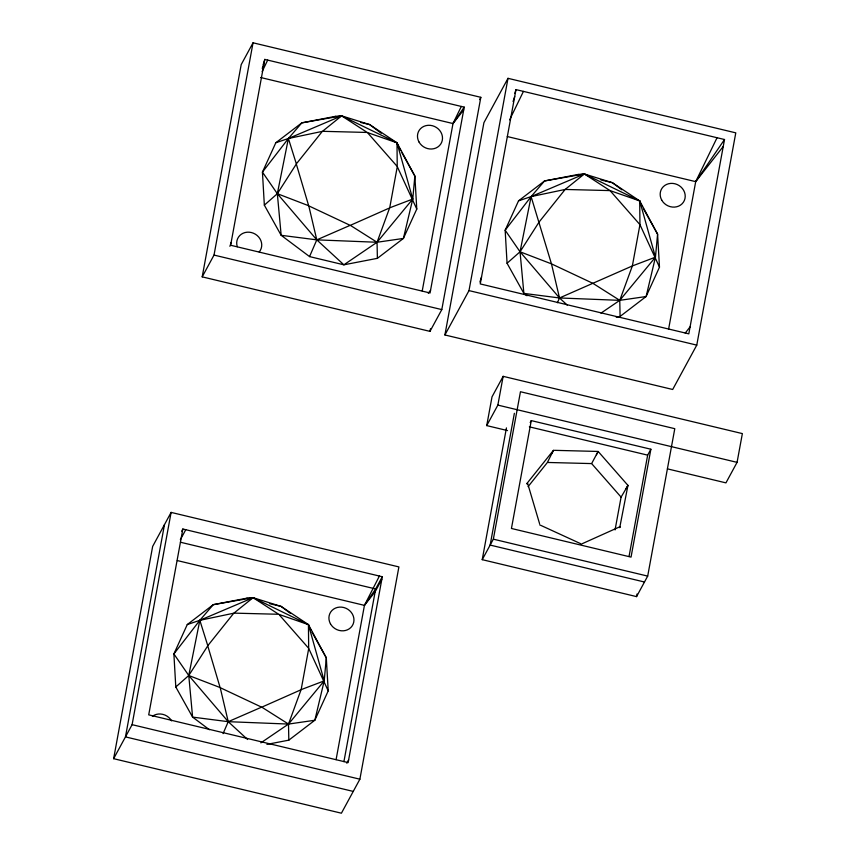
<?xml version="1.0" encoding="UTF-8"?>
<svg xmlns="http://www.w3.org/2000/svg" width="856" height="856" viewBox="0 0 856 856"><rect width="100%" height="100%" fill="white"/><g stroke="black" fill="none" stroke-linecap="round" stroke-linejoin="round"><path stroke-width="1.28" d="M266.933 744.388L288.825 740.151L314.837 720.249L324.199 680.884L326.307 657.847L308.438 624.634L281.11 606.412L253.098 597.681L246.763 598.194L213.272 604.668L187.261 624.57L173.886 653.941L175.79 686.972L192.6 717.114L209.431 729.729M398.051 145.884L396.991 142.813L341.651 115.86L301.826 122.857L288.397 138.501L277.333 193.691L281.164 235.304L316.784 239.862L377.057 242.259L403.401 238.439L412.752 199.063L414.86 176.036L396.991 142.813L369.664 124.591L341.651 115.86L335.317 116.373L301.826 122.857L275.814 142.749L262.439 172.12L264.344 205.151L281.164 235.304L309.551 256.597L343.887 264.814L377.389 258.33L403.401 238.439L416.776 209.067L414.86 176.036L401.935 152.839M616.234 317.18L620.097 316.431L646.109 296.529L655.461 257.164L657.579 234.127L639.71 200.914L612.372 182.692L584.359 173.961L578.035 174.474L544.544 180.948L518.533 200.85L505.158 230.221L507.062 263.252L523.872 293.394L527.029 295.759M113.634 758.683L152.657 546.406L171.114 512.402L398.896 566.918L359.884 779.195L341.416 813.2L113.634 758.683L132.102 724.668L171.114 512.402M202.198 276.863L241.21 64.585L253.044 42.8L480.826 97.317L441.803 309.594L429.98 331.379L202.198 276.863L214.021 255.077L253.044 42.8M164.48 524.621L125.468 736.888L353.25 791.415M264.793 59.406L230.628 245.255L430.054 292.987L464.22 107.139L264.793 59.406L263.241 64.489M182.863 529.008L148.709 714.856L348.135 762.589L382.29 576.741L182.863 529.008L181.665 531.223M336.087 759.647L364.442 605.363L379.39 576.045M422.233 290.912L452.995 123.553L461.309 106.444M343.919 761.637L375.656 588.96L382.29 576.741M429.98 331.379L430.461 328.768M444.906 334.964L483.918 122.686L508.004 78.324L735.786 132.851L696.773 345.118L672.688 389.48L444.906 334.964L468.992 290.601L508.004 78.324M515.975 89.602L480.259 283.935L688.802 333.851L724.518 139.517L515.975 89.602L514.82 93.411M507.533 430.589L486.722 425.603L492.018 396.842L503.146 376.34L742.366 433.596L737.07 462.358L725.942 482.87L667.434 468.863M486.722 425.603L497.86 405.102L503.146 376.34M482.228 559.663L493.356 539.162L520.459 391.738L674.785 428.685L647.692 576.099L636.554 596.611L482.228 559.663L506.442 427.904M514.37 413.309L490.146 545.079L644.482 582.016M531.266 420.606L511.439 528.473L631.043 557.106L650.87 449.229L531.266 420.606L530.196 422.575M615.057 529.918L621.092 497.111L627.972 485.416L598.772 452.15M668.557 329.389L695.703 181.643L717.05 137.73M629.032 556.518L647.66 455.146L650.87 449.229M636.554 596.611L637.035 594M312.087 632.338L326.307 657.847L328.212 690.878L314.837 720.249L288.504 724.069L228.231 721.683L192.6 717.114L188.769 675.502L199.833 620.322L213.272 604.668L253.098 597.681L308.438 624.634L309.144 626.678M643.348 208.618L657.579 234.127L659.484 267.158L646.109 296.529L619.765 300.349L559.503 297.963L523.872 293.394L520.041 251.782L531.105 196.602L544.544 180.948L584.359 173.961L639.71 200.914L640.416 202.958M262.246 68.405L264.29 62.114M229.9 246.325L231.131 242.548M513.076 101.554L514.702 96.546M479.916 281.988L481.543 276.98M377.389 258.33L377.057 242.259L389.608 207.944M288.825 740.151L288.504 724.069L301.055 689.754M620.097 316.431L619.765 300.349L632.359 265.938L639.946 224.647L639.71 200.914L610.039 190.599L584.359 173.961L531.105 196.602L518.533 200.85M309.551 256.597L316.784 239.862L308.781 205.868L349.323 224.935M223.063 733.635L228.231 721.683L220.217 687.678L260.77 706.756M557.427 302.735L559.503 297.963L551.467 263.862L531.105 196.602L565.142 189.454L610.039 190.599L639.946 224.647L659.484 267.158M262.15 71.508L267.693 60.102M509.598 119.872L523.444 91.389M527.489 482.773L526.9 483.982L527.478 482.838L539.558 523.615M528.088 486.636L547.412 462.454L553.425 450.342L527.991 482.142M551.81 453.605L553.479 450.31M539.601 524.814L580.336 543.528M548.065 462.475L591.624 463.588L598.13 451.454L554.346 450.331M180.349 539.697L185.773 529.704M479.574 99.617L480.826 97.317M381.797 579.448L375.163 591.667L364.442 605.363L177.32 560.573M346.819 763.21L348.627 759.882M596.397 454.75L598.194 451.487M580.935 544.277L619.616 526.879M626.111 488.562L627.951 485.352L619.723 527.649L620.375 526.536M264.344 205.151L277.333 193.691L296.315 164.042L308.417 204.873M175.79 686.972L188.769 675.502L207.751 645.863L219.853 686.694M507.062 263.252L520.041 251.782L539.077 222.057L565.142 189.454L584.359 173.961M260.684 77.522L452.995 123.553L464.22 107.139M364.442 605.363L375.656 588.96L180.434 542.233M507.287 136.543L695.703 181.643L724.518 139.517M323.408 131.332L367.245 132.455L341.651 115.86L288.397 138.501L262.439 172.12L277.333 193.691L316.784 239.862L343.887 264.814L377.057 242.259L412.752 199.063L396.991 142.813L367.406 132.541M234.844 613.153L278.692 614.276L253.098 597.681L199.833 620.322L173.886 653.941L188.769 675.502L228.231 721.683L247.587 739.498M531.105 196.602L505.158 230.221L520.041 251.782L559.503 297.963L567.239 305.089M452.995 123.553L463.717 109.846M428.257 293.212L430.557 290.28M695.703 181.643L723.234 146.462M685.217 333.102L690.075 326.896M296.882 163.218L322.338 131.375L288.397 138.501L275.814 142.749M208.318 645.039L233.774 613.196L199.833 620.322L187.261 624.57M600.976 313.135L619.765 300.349L655.461 257.164L639.71 200.914M260.866 742.869L288.504 724.069L324.199 680.884L308.438 624.634L278.853 614.351M322.487 131.31L341.651 115.86M233.934 613.131L253.098 597.681M388.806 208.297L350.339 225.342L377.057 242.259M300.242 690.118L261.786 707.163L288.504 724.069M316.784 239.862L350.168 225.342M559.503 297.963L632.359 265.938L655.461 257.164M228.231 721.683L261.615 707.152M412.752 199.063L389.715 207.815L397.28 166.642L416.776 209.067M324.199 680.884L301.151 689.636L308.727 648.452L328.212 690.878M335.317 116.373L337.863 116.983M360.761 122.462L369.664 124.591L381.23 133.269M578.035 174.474L580.582 175.073M600.933 179.953L612.372 182.692L621.841 189.786M468.992 290.601L696.773 345.118M214.021 255.077L441.803 309.594M497.86 405.102L737.07 462.358M529.35 426.834L647.66 455.146M493.356 539.162L647.692 576.099M246.763 598.194L249.31 598.793M269.661 603.673L281.11 606.412L290.569 613.506M132.102 724.668L359.884 779.195M520.041 251.782L551.467 263.862L592.983 283.39L619.765 300.349M277.333 193.691L308.663 205.729M188.769 675.502L220.11 687.55M368.016 133.236L397.238 166.481L396.991 142.813M592.063 464.08L621.092 497.111M279.463 615.047L308.674 648.292L308.438 624.634M640.77 203.985L642.053 206.296M398.703 147.05L400.64 150.528M309.498 627.705L310.792 630.016M288.397 138.501L296.347 163.881M199.833 620.322L207.783 645.702M237.283 246.699A12.787 11.599 28.5 0 1 251.343 232.532A12.787 11.599 28.5 0 1 259.218 251.942M152.411 716.301A12.787 11.599 28.5 0 1 171.585 720.891M661.709 200.079A12.787 11.599 28.5 0 0 683.398 202.23A12.787 11.599 28.5 0 0 672.987 183.43A12.787 11.599 28.5 0 0 661.709 200.079M419.001 141.978A12.787 11.599 28.5 0 0 440.69 144.129A12.787 11.599 28.5 0 0 430.279 125.34A12.787 11.599 28.5 0 0 419.001 141.978M330.448 623.799A12.787 11.599 28.5 0 0 352.137 625.95A12.787 11.599 28.5 0 0 341.726 607.15A12.787 11.599 28.5 0 0 330.448 623.799"/></g></svg>
